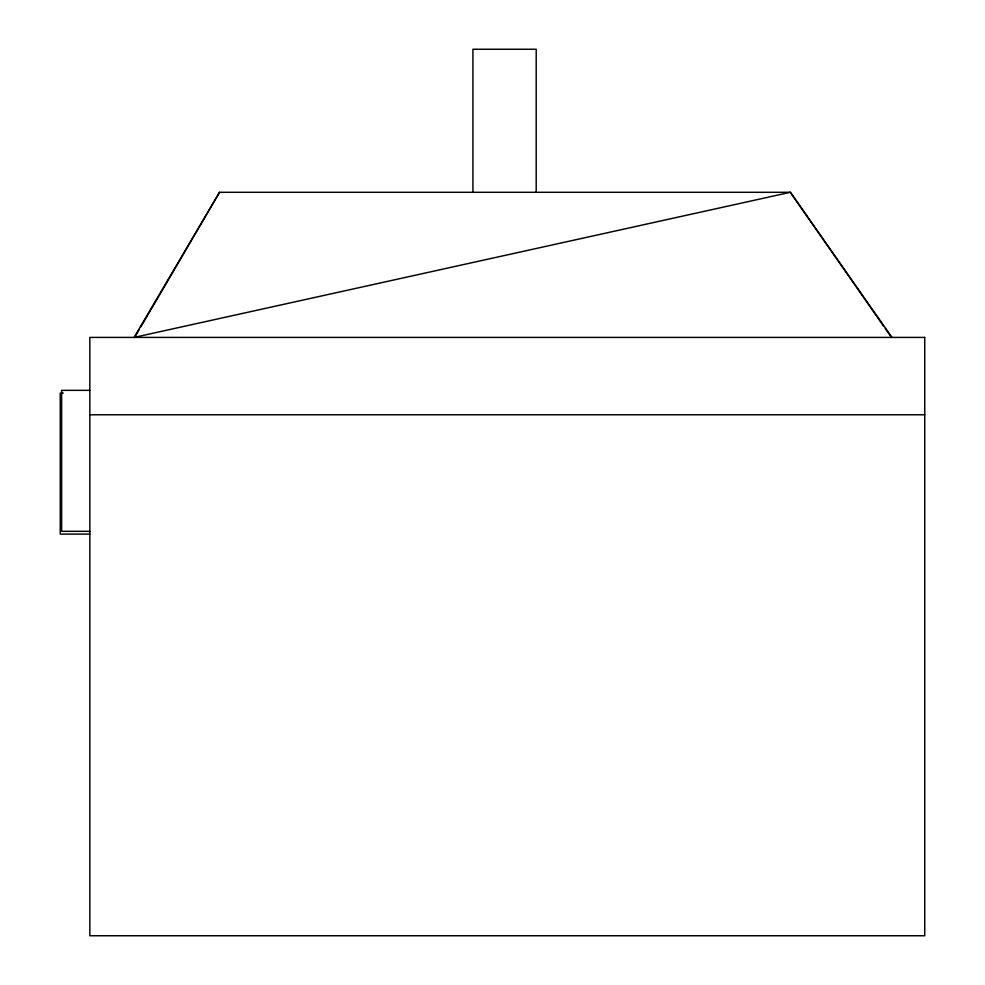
<?xml version="1.0" encoding="UTF-8"?>
<svg xmlns="http://www.w3.org/2000/svg" width="985" height="985" viewBox="0 0 985 985"><rect width="100%" height="100%" fill="white"/><g stroke="black" fill="none" stroke-linecap="round" stroke-linejoin="round"><path stroke-width="1.48" d="M134.674 337.412L139.304 329.495M140.843 326.86L219.532 192.297L790.352 192.297L891.967 337.412M219.532 192.297L134.083 337.412L790.352 192.297L883.557 326.06M89.832 390.343L61.624 390.343L61.624 531.321L89.832 531.321M63.212 393.126L60.257 393.126L60.257 534.116L89.832 534.116M89.832 414.784L924.743 414.784M885.318 328.584L891.474 337.412M536.197 192.297L536.197 49.25L472.923 49.25L472.923 192.297M924.743 337.412L89.832 337.412L89.832 935.75L924.743 935.75L924.743 337.412"/></g></svg>
